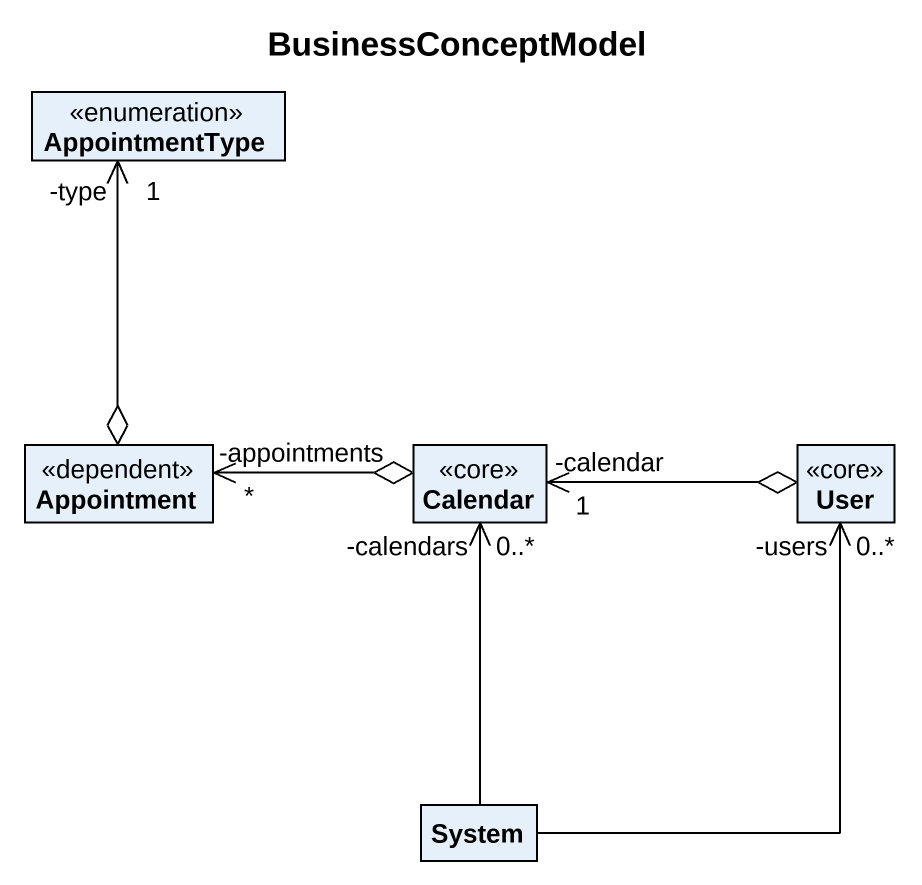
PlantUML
@startuml
title BusinessConceptModel
hide circle
hide empty members
enum AppointmentType
class Appointment <<dependent>>
class Calendar <<core>>
class User <<core>>
class System
Appointment o-up-> "-type\n1" AppointmentType
Calendar o-left-> "-appointments\n*" Appointment
User o-left-> "-calendar\n1" Calendar
System -up-> "0..*\n-calendars" Calendar
System -up-> "0..*\n-users" User
@enduml
